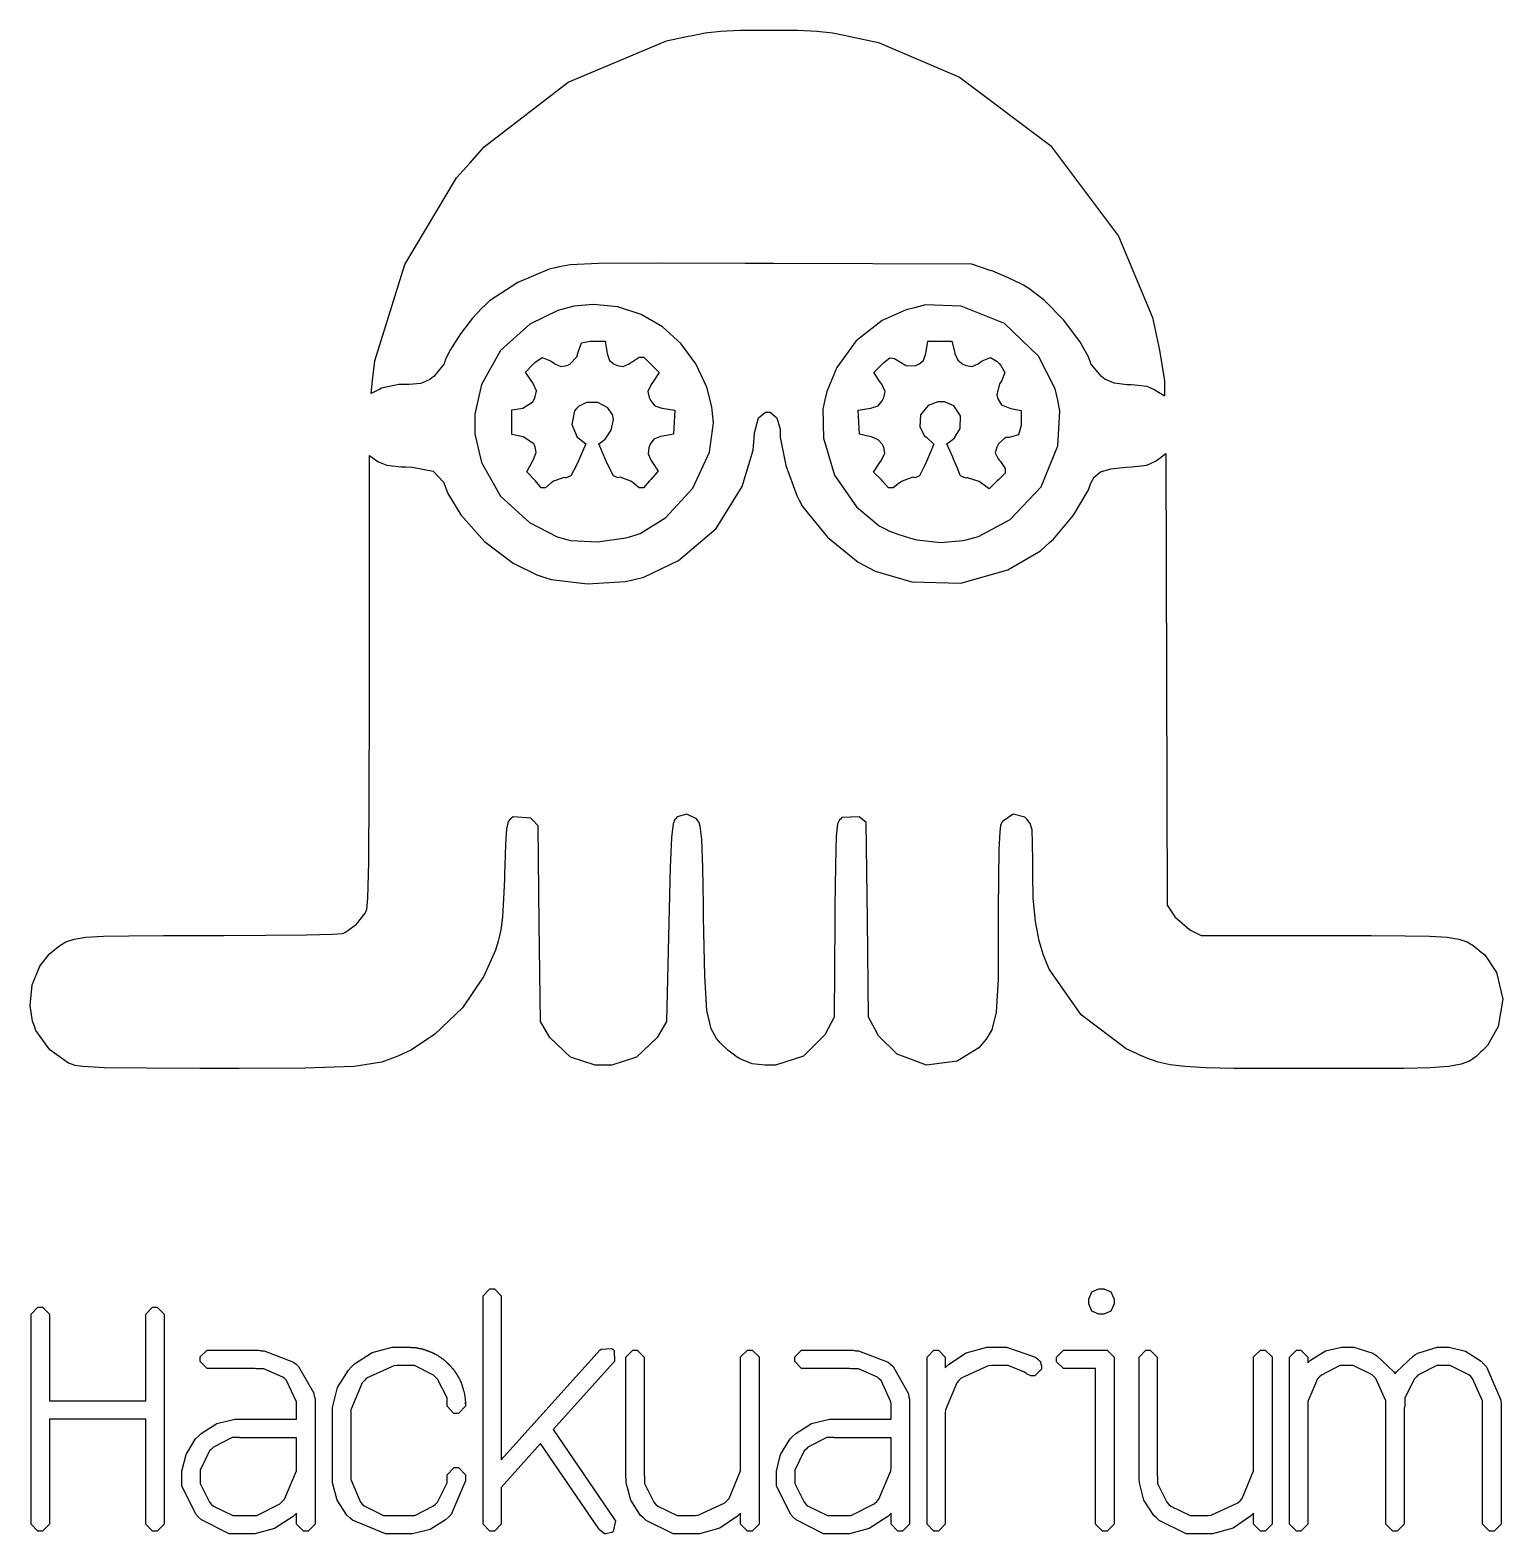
# Model space of a CAD drawing. Extents: x 0.4 to 2.17, y 0.38 to 2.19.
import ezdxf

# ---------------------------------------------------------------- set-up
doc = ezdxf.new("R2010")
doc.units = 0
doc.layers.get('0').update_dxf_attribs({"linetype": 'CONTINUOUS'})

msp = doc.modelspace()

# ---------------------------------------------------------------- linework, layer by layer
at = {"color": 204}
for points in [[(1.75211, 1.7596), (1.75054, 1.76085), (1.74143, 1.76465), (1.72657, 1.7665), (1.72217, 1.76665), (1.71744, 1.76687), (1.70188, 1.76893), (1.69081, 1.77376), (1.68842, 1.77539), (1.68653, 1.77669), (1.67383, 1.79199), (1.67324, 1.79372), (1.6709, 1.80035), (1.66054, 1.81885), (1.641, 1.84489), (1.61751, 1.86849), (1.59939, 1.88276), (1.59283, 1.88656), (1.59033, 1.88803), (1.57368, 1.89611), (1.55588, 1.90343), (1.55285, 1.90446), (1.53076, 1.912), (1.29221, 1.91276), (1.25798, 1.91288), (1.15527, 1.91314), (1.0816, 1.91271), (1.04769, 1.91103), (1.03429, 1.90875), (1.02995, 1.90767), (1.0223, 1.90582), (0.984483, 1.89003), (0.950683, 1.86783), (0.94515, 1.86274), (0.941135, 1.8591), (0.930176, 1.847), (0.915582, 1.82807), (0.903592, 1.80925), (0.897786, 1.79785), (0.896593, 1.79383), (0.895996, 1.79199), (0.883518, 1.77669), (0.881347, 1.77522), (0.878689, 1.77344), (0.867893, 1.7685), (0.853896, 1.76708), (0.849283, 1.76708), (0.841635, 1.76708), (0.820583, 1.76264), (0.818685, 1.76167), (0.808051, 1.75624), (0.809896, 1.77197), (0.812663, 1.79579), (0.848796, 1.91162), (0.910915, 2.01563), (0.926758, 2.03347), (0.944174, 2.05322), (1.04498, 2.13092), (1.1633, 2.18044), (1.18951, 2.18604), (1.19461, 2.18713), (1.21012, 2.19011), (1.22852, 2.19239), (1.25168, 2.19336), (1.27772, 2.19353), (1.28646, 2.19353), (1.29519, 2.19353), (1.3214, 2.19336), (1.34456, 2.19239), (1.36312, 2.19006), (1.37912, 2.1869), (1.38444, 2.18571), (1.41835, 2.17839), (1.516, 2.13683), (1.62532, 2.0549), (1.70692, 1.94547), (1.74804, 1.84793), (1.75526, 1.81401), (1.75694, 1.80599), (1.76247, 1.77154), (1.76226, 1.75342), (1.76226, 1.75342), (1.76193, 1.75347), (1.75315, 1.75879), (1.75211, 1.7596)], [(1.21886, 1.73253), (1.21794, 1.7405), (1.21186, 1.76389), (1.19889, 1.7921), (1.18083, 1.81657), (1.15848, 1.83653), (1.13287, 1.85151), (1.10476, 1.86074), (1.07509, 1.86361), (1.05208, 1.86133), (1.04476, 1.85943), (1.03282, 1.85639), (0.999024, 1.83968), (0.963758, 1.808), (0.941081, 1.76714), (0.933051, 1.7315), (0.933051, 1.71963), (0.933051, 1.70806), (0.941081, 1.67339), (0.963704, 1.63286), (0.998589, 1.60107), (1.03174, 1.58404), (1.04346, 1.58078), (1.04834, 1.57943), (1.08051, 1.57781), (1.11469, 1.58262), (1.12061, 1.58447), (1.13173, 1.58806), (1.1626, 1.6071), (1.19515, 1.64258), (1.21495, 1.68604), (1.22011, 1.72119), (1.21886, 1.73253)], [(1.63396, 1.74826), (1.63103, 1.76215), (1.61068, 1.80143), (1.56982, 1.8405), (1.51796, 1.86128), (1.47493, 1.8629), (1.46164, 1.85949), (1.45161, 1.85693), (1.4229, 1.84407), (1.39144, 1.81982), (1.36811, 1.78771), (1.35612, 1.75874), (1.3539, 1.74869), (1.3514, 1.73768), (1.35211, 1.70275), (1.36551, 1.65836), (1.39204, 1.61996), (1.41922, 1.59711), (1.42953, 1.5919), (1.43078, 1.59131), (1.44179, 1.58713), (1.45574, 1.58279), (1.4585, 1.58208), (1.46457, 1.58051), (1.49294, 1.57699), (1.51992, 1.57943), (1.52533, 1.58078), (1.53879, 1.58425), (1.57676, 1.60476), (1.61415, 1.64399), (1.63428, 1.69353), (1.63667, 1.73519), (1.63396, 1.74826)], [(1.17269, 1.722), (1.17188, 1.70768), (1.15918, 1.70524), (1.15636, 1.70475), (1.148, 1.70161), (1.14377, 1.69542), (1.14307, 1.69331), (1.14225, 1.69119), (1.14122, 1.68371), (1.14497, 1.67572), (1.14659, 1.67333), (1.15354, 1.66282), (1.14437, 1.65283), (1.14307, 1.65147), (1.13574, 1.64279), (1.13336, 1.64279), (1.13053, 1.64279), (1.12348, 1.64893), (1.12223, 1.64985), (1.12066, 1.6511), (1.10764, 1.6556), (1.10655, 1.65533), (1.10509, 1.655), (1.09966, 1.65739), (1.09294, 1.67046), (1.09104, 1.67492), (1.08198, 1.69601), (1.08784, 1.70014), (1.08968, 1.70144), (1.09695, 1.7124), (1.09972, 1.72499), (1.09934, 1.72706), (1.09874, 1.73025), (1.09272, 1.73899), (1.08078, 1.74544), (1.06706, 1.7455), (1.0574, 1.74072), (1.05528, 1.73822), (1.05295, 1.73557), (1.04948, 1.71929), (1.0561, 1.704), (1.05892, 1.70176), (1.06641, 1.69581), (1.05713, 1.67464), (1.05518, 1.67019), (1.04829, 1.65722), (1.04286, 1.65483), (1.04145, 1.65517), (1.04031, 1.65543), (1.02745, 1.65099), (1.02588, 1.64979), (1.02458, 1.64888), (1.01774, 1.64285), (1.01546, 1.64285), (1.01275, 1.64285), (1.00602, 1.65126), (1.00478, 1.65256), (0.995335, 1.66228), (1.00184, 1.67415), (1.00331, 1.67686), (1.00667, 1.68549), (1.00532, 1.69233), (1.00445, 1.69412), (1.00369, 1.69569), (0.991157, 1.70421), (0.988932, 1.70464), (0.977214, 1.70708), (0.977214, 1.7366), (0.98839, 1.73839), (0.990506, 1.73876), (1.00277, 1.74653), (1.00358, 1.74799), (1.00488, 1.7506), (1.00716, 1.75944), (1.00266, 1.76904), (1.00071, 1.77192), (0.993869, 1.78207), (1.00266, 1.79112), (1.0051, 1.79368), (1.01405, 1.79964), (1.02403, 1.79568), (1.02696, 1.79372), (1.02913, 1.79226), (1.0364, 1.7889), (1.0434, 1.79015), (1.04546, 1.79096), (1.04698, 1.79161), (1.05577, 1.801), (1.0561, 1.80225), (1.05697, 1.80615), (1.0612, 1.81754), (1.07162, 1.8195), (1.07509, 1.8195), (1.08979, 1.8195), (1.09163, 1.80701), (1.09201, 1.80436), (1.09473, 1.79611), (1.10042, 1.79172), (1.10232, 1.7909), (1.10427, 1.7901), (1.11122, 1.7889), (1.11849, 1.79226), (1.12071, 1.79372), (1.12202, 1.79465), (1.13048, 1.80018), (1.1333, 1.80018), (1.13628, 1.80018), (1.1441, 1.79215), (1.14534, 1.79085), (1.15441, 1.78147), (1.14681, 1.77001), (1.14507, 1.76742), (1.14079, 1.7589), (1.14252, 1.75157), (1.14361, 1.74935), (1.14453, 1.7474), (1.14947, 1.74149), (1.15799, 1.73867), (1.16075, 1.73822), (1.1735, 1.73633), (1.17269, 1.722)], [(1.59011, 1.72151), (1.59011, 1.71789), (1.58692, 1.70687), (1.57568, 1.70367), (1.572, 1.70361), (1.57101, 1.70361), (1.56256, 1.69575), (1.56185, 1.69417), (1.56082, 1.692), (1.55886, 1.6849), (1.5625, 1.67785), (1.56407, 1.67572), (1.565, 1.67449), (1.57081, 1.66629), (1.57081, 1.66351), (1.57081, 1.66049), (1.56256, 1.6525), (1.56125, 1.65121), (1.55165, 1.64193), (1.54118, 1.64919), (1.53944, 1.65044), (1.52556, 1.65511), (1.52458, 1.65483), (1.52344, 1.65457), (1.51693, 1.65744), (1.51665, 1.65836), (1.51639, 1.65913), (1.51329, 1.66678), (1.50874, 1.67746), (1.50782, 1.67969), (1.50076, 1.69586), (1.50646, 1.70042), (1.50971, 1.70301), (1.5166, 1.71446), (1.51714, 1.72944), (1.50917, 1.74143), (1.49761, 1.74625), (1.49376, 1.74625), (1.48986, 1.74625), (1.47814, 1.74186), (1.46907, 1.73085), (1.46799, 1.71685), (1.47347, 1.70583), (1.47635, 1.70329), (1.48508, 1.69547), (1.47618, 1.67458), (1.47428, 1.67019), (1.46761, 1.65733), (1.46224, 1.655), (1.46078, 1.65533), (1.45964, 1.6556), (1.44667, 1.6511), (1.4451, 1.64985), (1.44379, 1.64893), (1.43604, 1.64285), (1.43349, 1.64285), (1.43056, 1.64285), (1.42307, 1.6511), (1.42182, 1.6524), (1.41254, 1.66194), (1.42019, 1.6735), (1.42188, 1.67611), (1.42611, 1.68463), (1.42481, 1.69146), (1.42389, 1.69342), (1.42307, 1.69504), (1.41813, 1.70068), (1.41, 1.70421), (1.40767, 1.70475), (1.39546, 1.70768), (1.39382, 1.73633), (1.40657, 1.73822), (1.40929, 1.73867), (1.41781, 1.74149), (1.42275, 1.7474), (1.42372, 1.74935), (1.42475, 1.75157), (1.42649, 1.7589), (1.42225, 1.76747), (1.42051, 1.77007), (1.41287, 1.78157), (1.42279, 1.79156), (1.42492, 1.79372), (1.43218, 1.79943), (1.43756, 1.79856), (1.43896, 1.79769), (1.43978, 1.79719), (1.44993, 1.7909), (1.45068, 1.79042), (1.45176, 1.78976), (1.46322, 1.7901), (1.465, 1.79081), (1.46685, 1.79161), (1.47254, 1.79617), (1.47526, 1.80436), (1.47569, 1.80701), (1.47754, 1.8195), (1.50662, 1.8195), (1.50976, 1.80707), (1.51036, 1.80458), (1.514, 1.79639), (1.52001, 1.79172), (1.52186, 1.79096), (1.52388, 1.79015), (1.53088, 1.7889), (1.53814, 1.79226), (1.54036, 1.79372), (1.54324, 1.79568), (1.55306, 1.79975), (1.56119, 1.79471), (1.56338, 1.79243), (1.56554, 1.79015), (1.57036, 1.78147), (1.56689, 1.77214), (1.56506, 1.76953), (1.56401, 1.76813), (1.56076, 1.75489), (1.56108, 1.75342), (1.56164, 1.75092), (1.56635, 1.74283), (1.5765, 1.73867), (1.57975, 1.73801), (1.59011, 1.73606), (1.59011, 1.72151)], [(0.448893, 0.949164), (0.444119, 0.950738), (0.421821, 0.966906), (0.405057, 0.990289), (0.403103, 0.995497), (0.400879, 1.00136), (0.397949, 1.02034), (0.400336, 1.04514), (0.409831, 1.06776), (0.421224, 1.08241), (0.42589, 1.08621), (0.427735, 1.08778), (0.433539, 1.09234), (0.441081, 1.09695), (0.450792, 1.10021), (0.465061, 1.10238), (0.486219, 1.10362), (0.516601, 1.10427), (0.558485, 1.10449), (0.600315, 1.10449), (0.614312, 1.10449), (0.631022, 1.10449), (0.681315, 1.10471), (0.730524, 1.10525), (0.761774, 1.10617), (0.773492, 1.10693), (0.774794, 1.10742), (0.777399, 1.10845), (0.790744, 1.11822), (0.801053, 1.1314), (0.802246, 1.13406), (0.803006, 1.13591), (0.804144, 1.14936), (0.805285, 1.19249), (0.805881, 1.27604), (0.806044, 1.37831), (0.806044, 1.41238), (0.806044, 1.68186), (0.814996, 1.67546), (0.81684, 1.67415), (0.827094, 1.67008), (0.844456, 1.66829), (0.849935, 1.66808), (0.85791, 1.66781), (0.882921, 1.66287), (0.895236, 1.6499), (0.896918, 1.64556), (0.900444, 1.63629), (0.916178, 1.61035), (0.944553, 1.5784), (0.979167, 1.55246), (1.00732, 1.53819), (1.01725, 1.53504), (1.02452, 1.53276), (1.06858, 1.52735), (1.11366, 1.53022), (1.12147, 1.53207), (1.13607, 1.53554), (1.17768, 1.55539), (1.22304, 1.59403), (1.25445, 1.64447), (1.26774, 1.68832), (1.26893, 1.70318), (1.26937, 1.70893), (1.27387, 1.72715), (1.28244, 1.73394), (1.28532, 1.73394), (1.28798, 1.73394), (1.29606, 1.72711), (1.30024, 1.71365), (1.30024, 1.70915), (1.30024, 1.704), (1.30702, 1.66965), (1.31999, 1.6339), (1.32308, 1.62804), (1.32704, 1.6205), (1.35688, 1.58356), (1.39382, 1.55371), (1.40136, 1.54969), (1.4145, 1.54275), (1.45839, 1.53), (1.51731, 1.52832), (1.57394, 1.54417), (1.61322, 1.56706), (1.62424, 1.57699), (1.62901, 1.58138), (1.65278, 1.60992), (1.67063, 1.63981), (1.67247, 1.64481), (1.67344, 1.64762), (1.67774, 1.65565), (1.68544, 1.66233), (1.69781, 1.66596), (1.71235, 1.66749), (1.71724, 1.66769), (1.72314, 1.66803), (1.7411, 1.67019), (1.75168, 1.67513), (1.7539, 1.67681), (1.76394, 1.6844), (1.76471, 1.41265), (1.76546, 1.14084), (1.77376, 1.12885), (1.77496, 1.12712), (1.79254, 1.1116), (1.79438, 1.11068), (1.80664, 1.10449), (1.95617, 1.10449), (1.96978, 1.10449), (2.01079, 1.10449), (2.05186, 1.10427), (2.08171, 1.10362), (2.10249, 1.10232), (2.1166, 1.10015), (2.12625, 1.0969), (2.13374, 1.09234), (2.13954, 1.08778), (2.14144, 1.08621), (2.14774, 1.08105), (2.16189, 1.05979), (2.16943, 1.02772), (2.16379, 0.995008), (2.15093, 0.972222), (2.14497, 0.966363), (2.14301, 0.964518), (2.13715, 0.958985), (2.12939, 0.953504), (2.11925, 0.949599), (2.10433, 0.946994), (2.08208, 0.945421), (2.05018, 0.944661), (2.00618, 0.94439), (1.96224, 0.944336), (1.9476, 0.944336), (1.93317, 0.944336), (1.88997, 0.944444), (1.8456, 0.944715), (1.81218, 0.945475), (1.78743, 0.946832), (1.76904, 0.949001), (1.75478, 0.952149), (1.74235, 0.956435), (1.73264, 0.960613), (1.72949, 0.962076), (1.71647, 0.968099), (1.66233, 1.00922), (1.62381, 1.06407), (1.61865, 1.07688), (1.6166, 1.08203), (1.6116, 1.09793), (1.60704, 1.12115), (1.6046, 1.14963), (1.60389, 1.17714), (1.60389, 1.18625), (1.60389, 1.19363), (1.60374, 1.21566), (1.60303, 1.23155), (1.60101, 1.23926), (1.59819, 1.24295), (1.59717, 1.24398), (1.59446, 1.24669), (1.58024, 1.25027), (1.5676, 1.24143), (1.56569, 1.23785), (1.56511, 1.23682), (1.56424, 1.229), (1.56321, 1.2079), (1.56267, 1.17307), (1.5625, 1.13558), (1.5625, 1.12305), (1.5625, 1.10531), (1.56213, 1.05208), (1.56006, 1.01221), (1.5549, 0.991157), (1.54785, 0.979981), (1.54514, 0.976617), (1.53907, 0.969239), (1.51318, 0.953233), (1.47618, 0.948568), (1.44086, 0.96186), (1.41851, 0.983615), (1.41396, 0.992296), (1.40653, 1.00646), (1.40517, 1.12332), (1.40375, 1.24023), (1.39725, 1.2455), (1.39507, 1.24729), (1.3744, 1.24647), (1.37267, 1.24457), (1.37153, 1.24343), (1.36925, 1.23893), (1.3674, 1.22385), (1.36648, 1.18864), (1.36605, 1.139), (1.36594, 1.1224), (1.36513, 1.00646), (1.35775, 0.992512), (1.35379, 0.985026), (1.32834, 0.959256), (1.29449, 0.948514), (1.28635, 0.948514), (1.28185, 0.948568), (1.26655, 0.950142), (1.25374, 0.955296), (1.25049, 0.957086), (1.24837, 0.958279), (1.23714, 0.966525), (1.22759, 0.97564), (1.2264, 0.977214), (1.22374, 0.980686), (1.21718, 0.992242), (1.21202, 1.01443), (1.20942, 1.05539), (1.20823, 1.10878), (1.20801, 1.12652), (1.20779, 1.14144), (1.20692, 1.18614), (1.20578, 1.21978), (1.20405, 1.23584), (1.20231, 1.2411), (1.20128, 1.24251), (1.19954, 1.24485), (1.18799, 1.25027), (1.17627, 1.24712), (1.17448, 1.24512), (1.17334, 1.24392), (1.17144, 1.23899), (1.16949, 1.22255), (1.16797, 1.18614), (1.16672, 1.13661), (1.16634, 1.12006), (1.16357, 1.00092), (1.15625, 0.988499), (1.15218, 0.981663), (1.12739, 0.958225), (1.0976, 0.94846), (1.08767, 0.94846), (1.07769, 0.94846), (1.04791, 0.958225), (1.02311, 0.981663), (1.0191, 0.988499), (1.01172, 1.00092), (1.01036, 1.11871), (1.00895, 1.23655), (1.00228, 1.24365), (1.00027, 1.24577), (0.979058, 1.24734), (0.976833, 1.2455), (0.975749, 1.24468), (0.973036, 1.24143), (0.970921, 1.23296), (0.969672, 1.21441), (0.968858, 1.18858), (0.968642, 1.17996), (0.968425, 1.17215), (0.967503, 1.14855), (0.966092, 1.1269), (0.963976, 1.11117), (0.961751, 1.10097), (0.960829, 1.0976), (0.95779, 1.08675), (0.943793, 1.05539), (0.917969, 1.01747), (0.884928, 0.985732), (0.856608, 0.966906), (0.846463, 0.962185), (0.840224, 0.959364), (0.820856, 0.952149), (0.787761, 0.946832), (0.728244, 0.944769), (0.649468, 0.944499), (0.623264, 0.944499), (0.601997, 0.944553), (0.538249, 0.944769), (0.487631, 0.945475), (0.461262, 0.946832), (0.451824, 0.948188), (0.448893, 0.949164)], [(0.964735, 0.668457), (0.964735, 0.473742), (1.08339, 0.60574), (1.08464, 0.607042), (1.09777, 0.607801), (1.09918, 0.606662), (1.10048, 0.60536), (1.10102, 0.592176), (1.09977, 0.590875), (1.02718, 0.5102), (1.10102, 0.402072), (1.102, 0.400553), (1.09939, 0.387642), (1.09793, 0.38661), (1.09728, 0.386231), (1.0906, 0.384711), (1.0899, 0.384765), (1.08898, 0.384874), (1.08225, 0.390028), (1.08187, 0.39095), (1.01204, 0.493272), (0.964735, 0.440375), (0.964735, 0.399306), (0.964735, 0.396539), (0.956381, 0.388183), (0.953614, 0.388183), (0.9509, 0.388183), (0.942817, 0.396539), (0.942817, 0.399306), (0.942817, 0.668457), (0.942817, 0.671278), (0.9509, 0.679579), (0.953614, 0.679579), (0.956381, 0.679579), (0.964735, 0.671278), (0.964735, 0.668457)], [(1.70182, 0.664117), (1.70182, 0.661296), (1.69792, 0.652778), (1.68924, 0.648981), (1.68636, 0.648981), (1.68349, 0.648981), (1.67497, 0.652778), (1.67122, 0.661296), (1.67122, 0.664117), (1.67122, 0.667046), (1.67497, 0.675726), (1.68349, 0.679579), (1.68636, 0.679579), (1.68924, 0.679579), (1.69792, 0.675726), (1.70182, 0.667046), (1.70182, 0.664117)], [(0.421169, 0.646213), (0.421169, 0.544868), (0.537056, 0.544868), (0.537056, 0.646213), (0.537056, 0.649035), (0.545356, 0.657335), (0.548178, 0.657335), (0.550944, 0.657335), (0.559299, 0.649035), (0.559299, 0.646213), (0.559299, 0.399306), (0.559299, 0.396539), (0.550944, 0.388183), (0.548178, 0.388183), (0.545356, 0.388183), (0.537056, 0.396539), (0.537056, 0.399306), (0.537056, 0.522894), (0.421169, 0.522894), (0.421169, 0.399306), (0.421169, 0.396539), (0.412815, 0.388183), (0.410047, 0.388183), (0.407335, 0.388183), (0.399197, 0.396539), (0.399197, 0.399306), (0.399197, 0.646213), (0.399197, 0.649035), (0.407335, 0.657335), (0.410047, 0.657335), (0.412815, 0.657335), (0.421169, 0.649035), (0.421169, 0.646213)], [(0.659071, 0.384765), (0.649522, 0.384765), (0.637315, 0.384765), (0.604167, 0.401531), (0.600694, 0.404839), (0.597331, 0.408365), (0.580621, 0.442383), (0.580621, 0.453722), (0.580621, 0.460394), (0.585504, 0.480251), (0.59706, 0.498915), (0.600369, 0.502171), (0.603678, 0.505533), (0.622504, 0.517469), (0.644151, 0.52284), (0.648926, 0.522894), (0.718425, 0.522894), (0.718425, 0.540201), (0.718317, 0.543457), (0.706435, 0.569228), (0.70421, 0.571126), (0.701932, 0.573133), (0.679036, 0.583171), (0.671442, 0.583171), (0.671115, 0.583171), (0.670301, 0.583333), (0.670247, 0.583333), (0.670139, 0.583387), (0.668565, 0.583713), (0.668349, 0.583768), (0.613661, 0.583768), (0.61084, 0.583768), (0.602539, 0.592176), (0.602539, 0.594943), (0.602539, 0.597657), (0.61084, 0.60574), (0.613661, 0.60574), (0.671442, 0.60574), (0.671713, 0.60574), (0.672526, 0.605632), (0.672689, 0.605578), (0.672851, 0.605578), (0.674914, 0.605143), (0.675185, 0.605089), (0.679308, 0.604872), (0.714844, 0.5912), (0.717828, 0.588704), (0.720865, 0.586262), (0.739094, 0.55409), (0.739746, 0.550076), (0.739908, 0.549696), (0.740668, 0.546983), (0.740668, 0.546061), (0.740668, 0.399306), (0.740668, 0.396539), (0.732314, 0.388183), (0.729546, 0.388183), (0.726725, 0.388183), (0.718425, 0.396539), (0.718425, 0.399306), (0.718425, 0.409831), (0.714464, 0.405653), (0.692003, 0.39106), (0.66824, 0.384765), (0.660319, 0.384765), (0.659071, 0.384765)], [(0.783638, 0.453396), (0.783746, 0.450142), (0.795301, 0.422851), (0.797526, 0.420628), (0.799914, 0.418403), (0.822917, 0.407064), (0.830621, 0.407064), (0.852539, 0.407064), (0.860786, 0.407064), (0.883356, 0.418403), (0.885633, 0.420628), (0.887912, 0.42296), (0.899522, 0.446235), (0.899522, 0.453993), (0.899576, 0.455783), (0.907878, 0.464518), (0.910644, 0.464518), (0.913411, 0.464518), (0.921712, 0.455783), (0.921767, 0.453993), (0.921767, 0.453071), (0.921712, 0.44846), (0.90446, 0.408257), (0.901096, 0.404839), (0.897786, 0.401585), (0.879178, 0.389974), (0.857856, 0.384819), (0.85319, 0.384765), (0.829969, 0.384765), (0.825304, 0.384874), (0.785644, 0.401096), (0.782389, 0.404243), (0.779081, 0.407389), (0.767307, 0.425347), (0.761828, 0.446289), (0.761719, 0.4509), (0.761719, 0.531575), (0.761719, 0.536838), (0.767524, 0.560872), (0.780761, 0.581868), (0.78456, 0.585613), (0.788249, 0.589356), (0.809299, 0.602756), (0.833604, 0.609213), (0.838976, 0.609429), (0.855632, 0.609429), (0.855686, 0.609375), (0.856338, 0.609104), (0.856554, 0.609104), (0.859375, 0.609104), (0.859483, 0.609104), (0.859918, 0.608886), (0.859972, 0.608832), (0.861817, 0.608832), (0.861925, 0.608778), (0.862739, 0.608507), (0.862739, 0.608507), (0.863661, 0.608507), (0.863824, 0.608507), (0.864258, 0.608236), (0.864312, 0.608182), (0.865235, 0.608182), (0.865343, 0.608182), (0.865831, 0.608018), (0.865831, 0.60791), (0.866754, 0.60791), (0.866863, 0.60791), (0.867188, 0.607801), (0.867242, 0.607747), (0.867242, 0.607747), (0.867567, 0.607585), (0.867676, 0.607585), (0.868653, 0.607585), (0.868653, 0.607531), (0.869303, 0.607314), (0.869521, 0.607314), (0.869575, 0.60726), (0.870008, 0.606933), (0.870171, 0.606933), (0.870281, 0.606933), (0.870606, 0.606879), (0.87066, 0.606825), (0.87066, 0.606825), (0.870985, 0.606662), (0.871094, 0.606662), (0.87169, 0.606662), (0.871907, 0.606662), (0.872612, 0.606392), (0.872667, 0.606337), (0.872667, 0.606337), (0.873101, 0.606065), (0.873264, 0.606065), (0.873318, 0.606011), (0.873969, 0.60574), (0.874186, 0.60574), (0.874511, 0.605414), (0.874838, 0.605414), (0.875108, 0.605414), (0.875976, 0.605143), (0.876031, 0.605089), (0.876682, 0.605089), (0.876682, 0.604981), (0.877333, 0.604492), (0.877604, 0.604492), (0.877875, 0.604492), (0.877983, 0.604383), (0.878851, 0.603842), (0.878851, 0.603842), (0.879069, 0.603842), (0.879719, 0.603624), (0.879775, 0.603569), (0.879829, 0.603515), (0.880697, 0.603299), (0.880697, 0.603299), (0.881293, 0.603299), (0.881293, 0.603136), (0.881944, 0.602647), (0.882215, 0.602647), (0.882324, 0.602647), (0.882758, 0.602376), (0.882813, 0.602322), (0.882921, 0.602268), (0.883789, 0.602051), (0.883789, 0.602051), (0.88406, 0.601671), (0.884169, 0.601617), (0.884765, 0.601074), (0.884983, 0.601074), (0.885146, 0.601074), (0.885579, 0.600857), (0.885633, 0.600803), (0.885688, 0.600749), (0.886556, 0.600478), (0.886556, 0.600478), (0.886882, 0.600151), (0.886936, 0.600097), (0.887804, 0.599556), (0.888129, 0.599556), (0.8884, 0.599229), (0.888726, 0.598904), (0.888835, 0.598904), (0.889268, 0.598687), (0.889324, 0.598633), (0.889486, 0.598633), (0.889919, 0.598361), (0.889974, 0.598307), (0.889974, 0.598199), (0.890462, 0.597765), (0.890571, 0.597711), (0.890625, 0.597657), (0.89106, 0.597385), (0.891222, 0.597385), (0.891222, 0.597385), (0.891928, 0.596951), (0.89209, 0.596789), (0.892415, 0.596463), (0.892524, 0.596463), (0.89285, 0.596192), (0.892904, 0.596138), (0.892904, 0.596083), (0.893229, 0.595811), (0.893337, 0.595811), (0.893392, 0.595811), (0.893826, 0.59554), (0.893989, 0.59554), (0.893989, 0.595378), (0.89464, 0.594889), (0.894911, 0.594889), (0.895236, 0.594618), (0.896158, 0.593642), (0.896431, 0.593642), (0.897353, 0.592774), (0.897353, 0.592449), (0.897678, 0.592449), (0.898926, 0.5912), (0.898981, 0.591092), (0.899849, 0.590549), (0.899849, 0.590549), (0.900174, 0.590278), (0.901096, 0.589356), (0.901096, 0.589031), (0.901367, 0.589031), (0.902289, 0.588108), (0.902615, 0.588108), (0.902615, 0.587836), (0.903375, 0.587022), (0.903538, 0.58686), (0.903538, 0.586589), (0.904297, 0.585775), (0.90446, 0.585613), (0.904514, 0.585613), (0.904893, 0.585069), (0.904949, 0.585015), (0.904949, 0.584961), (0.905328, 0.584472), (0.905382, 0.584418), (0.905707, 0.584147), (0.906629, 0.583171), (0.906739, 0.583062), (0.907497, 0.582032), (0.907553, 0.581922), (0.907607, 0.581814), (0.908365, 0.580838), (0.908475, 0.580729), (0.908475, 0.580404), (0.9088, 0.580404), (0.908854, 0.580296), (0.909343, 0.579264), (0.909397, 0.579156), (0.909722, 0.579156), (0.909776, 0.578993), (0.910211, 0.577908), (0.910374, 0.577908), (0.910374, 0.577636), (0.911296, 0.57666), (0.911296, 0.576335), (0.911296, 0.576335), (0.911675, 0.575792), (0.911729, 0.575737), (0.911729, 0.575683), (0.912164, 0.575196), (0.912218, 0.575142), (0.912218, 0.574761), (0.912978, 0.573785), (0.91314, 0.573622), (0.91314, 0.573622), (0.913629, 0.572483), (0.913738, 0.572049), (0.913792, 0.57194), (0.914387, 0.571181), (0.914497, 0.571126), (0.914551, 0.571072), (0.914985, 0.570421), (0.914985, 0.570204), (0.914985, 0.569988), (0.915256, 0.569336), (0.91531, 0.569228), (0.91531, 0.569011), (0.915528, 0.568414), (0.915582, 0.56836), (0.915636, 0.568306), (0.915907, 0.567871), (0.915907, 0.567708), (0.915907, 0.567708), (0.91645, 0.566624), (0.916558, 0.566189), (0.916558, 0.566135), (0.916829, 0.565593), (0.916829, 0.565593), (0.916829, 0.565375), (0.917101, 0.564671), (0.917156, 0.564615), (0.91721, 0.564615), (0.917426, 0.564019), (0.917426, 0.564019), (0.917426, 0.563803), (0.917697, 0.563151), (0.917751, 0.563043), (0.917806, 0.562662), (0.919325, 0.557292), (0.919596, 0.556586), (0.919706, 0.556207), (0.920356, 0.552843), (0.92041, 0.552572), (0.92041, 0.552354), (0.92079, 0.550022), (0.920844, 0.549804), (0.920899, 0.549479), (0.921278, 0.546278), (0.921332, 0.545953), (0.921332, 0.545682), (0.921496, 0.543728), (0.921496, 0.543024), (0.921496, 0.54286), (0.92155, 0.542318), (0.921604, 0.54221), (0.921604, 0.542156), (0.921767, 0.54145), (0.921767, 0.541178), (0.921767, 0.539876), (0.921604, 0.538194), (0.913357, 0.529731), (0.910644, 0.529731), (0.907824, 0.529731), (0.899576, 0.538194), (0.899522, 0.539876), (0.899522, 0.540201), (0.899522, 0.548503), (0.887912, 0.571018), (0.885633, 0.573296), (0.883356, 0.575629), (0.860243, 0.587185), (0.852539, 0.587185), (0.839247, 0.587185), (0.835394, 0.587022), (0.802681, 0.572049), (0.800022, 0.569228), (0.797364, 0.566624), (0.783746, 0.533963), (0.783638, 0.530003), (0.783638, 0.453396)], [(1.19775, 0.384765), (1.18321, 0.384765), (1.17128, 0.384765), (1.13894, 0.400771), (1.13563, 0.403917), (1.13232, 0.407064), (1.12055, 0.425131), (1.11507, 0.446235), (1.11491, 0.4509), (1.11485, 0.45101), (1.11464, 0.4528), (1.11464, 0.453342), (1.11464, 0.594618), (1.11464, 0.597439), (1.12272, 0.60574), (1.12543, 0.60574), (1.1282, 0.60574), (1.13656, 0.597439), (1.13656, 0.594618), (1.13656, 0.453993), (1.13688, 0.453993), (1.13688, 0.453668), (1.13688, 0.445367), (1.14817, 0.422743), (1.15044, 0.420301), (1.15283, 0.418078), (1.17611, 0.406685), (1.18387, 0.406685), (1.18387, 0.407064), (1.19775, 0.407064), (1.2015, 0.407281), (1.2334, 0.421929), (1.23606, 0.424642), (1.23866, 0.4273), (1.25233, 0.460504), (1.25244, 0.464518), (1.25244, 0.594889), (1.25244, 0.597601), (1.26074, 0.60574), (1.26356, 0.60574), (1.26633, 0.60574), (1.27468, 0.597601), (1.27468, 0.594889), (1.27468, 0.399306), (1.27468, 0.396539), (1.26633, 0.388183), (1.26356, 0.388183), (1.26074, 0.388183), (1.25244, 0.396539), (1.25244, 0.399306), (1.25244, 0.409831), (1.2487, 0.405871), (1.22765, 0.39171), (1.20313, 0.384983), (1.19775, 0.384765)], [(1.37419, 0.384765), (1.36464, 0.384765), (1.35243, 0.384765), (1.31928, 0.401531), (1.31581, 0.404839), (1.31245, 0.408365), (1.29574, 0.442383), (1.29574, 0.453722), (1.29574, 0.460394), (1.30062, 0.480251), (1.31218, 0.498915), (1.31548, 0.502171), (1.31879, 0.505533), (1.33762, 0.517469), (1.35927, 0.52284), (1.36404, 0.522894), (1.43354, 0.522894), (1.43354, 0.540201), (1.43343, 0.543457), (1.42156, 0.569228), (1.41932, 0.571126), (1.41704, 0.573133), (1.39421, 0.583171), (1.38661, 0.583171), (1.38628, 0.583171), (1.38542, 0.583333), (1.38536, 0.583333), (1.38525, 0.583387), (1.38368, 0.583713), (1.38346, 0.583768), (1.32878, 0.583768), (1.32596, 0.583768), (1.31765, 0.592176), (1.31765, 0.594943), (1.31765, 0.597657), (1.32596, 0.60574), (1.32878, 0.60574), (1.38661, 0.60574), (1.38688, 0.60574), (1.38764, 0.605632), (1.3878, 0.605578), (1.38797, 0.605578), (1.39003, 0.605143), (1.39031, 0.605089), (1.39442, 0.604872), (1.42996, 0.5912), (1.43294, 0.588704), (1.43599, 0.586262), (1.45421, 0.55409), (1.45486, 0.550076), (1.45503, 0.549696), (1.45578, 0.546983), (1.45578, 0.546061), (1.45578, 0.399306), (1.45578, 0.396539), (1.44743, 0.388183), (1.44467, 0.388183), (1.44185, 0.388183), (1.43354, 0.396539), (1.43354, 0.399306), (1.43354, 0.409831), (1.42958, 0.405653), (1.40713, 0.39106), (1.38336, 0.384765), (1.37543, 0.384765), (1.37419, 0.384765)], [(1.61312, 0.590875), (1.61333, 0.590494), (1.61464, 0.58686), (1.61464, 0.585613), (1.61464, 0.582954), (1.60628, 0.574815), (1.60351, 0.574815), (1.60161, 0.574815), (1.59657, 0.577203), (1.59608, 0.577636), (1.59403, 0.579264), (1.57422, 0.587185), (1.56765, 0.587185), (1.55436, 0.587185), (1.55046, 0.587022), (1.51779, 0.572049), (1.51514, 0.569228), (1.51247, 0.566624), (1.49886, 0.533963), (1.49875, 0.530003), (1.49875, 0.399306), (1.49875, 0.396539), (1.4904, 0.388183), (1.48763, 0.388183), (1.48492, 0.388183), (1.47683, 0.396539), (1.47683, 0.399306), (1.47683, 0.594618), (1.47683, 0.597439), (1.48492, 0.60574), (1.48763, 0.60574), (1.4904, 0.60574), (1.49875, 0.597439), (1.49875, 0.594618), (1.49875, 0.584418), (1.50256, 0.588433), (1.52399, 0.602593), (1.54867, 0.609267), (1.5541, 0.609429), (1.56831, 0.609429), (1.57232, 0.609375), (1.60704, 0.597222), (1.61003, 0.594889), (1.61094, 0.594021), (1.611, 0.593912), (1.61214, 0.592882), (1.61231, 0.592774), (1.61242, 0.592665), (1.61361, 0.591635), (1.61372, 0.591525), (1.61312, 0.590875)], [(1.70182, 0.594618), (1.70182, 0.399306), (1.70182, 0.396539), (1.69342, 0.388183), (1.69065, 0.388183), (1.68782, 0.388183), (1.67953, 0.396539), (1.67953, 0.399306), (1.67953, 0.583496), (1.64367, 0.583496), (1.6409, 0.583496), (1.6326, 0.591851), (1.6326, 0.594618), (1.6326, 0.597439), (1.6409, 0.60574), (1.64367, 0.60574), (1.69065, 0.60574), (1.69342, 0.60574), (1.70182, 0.597439), (1.70182, 0.594618)], [(1.81489, 0.384765), (1.80035, 0.384765), (1.78842, 0.384765), (1.75608, 0.400771), (1.75276, 0.403917), (1.74946, 0.407064), (1.73768, 0.425131), (1.73221, 0.446235), (1.73204, 0.4509), (1.73199, 0.45101), (1.73178, 0.4528), (1.73178, 0.453342), (1.73178, 0.594618), (1.73178, 0.597439), (1.73986, 0.60574), (1.74257, 0.60574), (1.74533, 0.60574), (1.75369, 0.597439), (1.75369, 0.594618), (1.75369, 0.453993), (1.75401, 0.453993), (1.75401, 0.453668), (1.75401, 0.445367), (1.76535, 0.422743), (1.76764, 0.420301), (1.77001, 0.418078), (1.79324, 0.406685), (1.801, 0.406685), (1.801, 0.407064), (1.81489, 0.407064), (1.81862, 0.407281), (1.85058, 0.421929), (1.85325, 0.424642), (1.85585, 0.4273), (1.86947, 0.460504), (1.86957, 0.464518), (1.86957, 0.594889), (1.86957, 0.597601), (1.87788, 0.60574), (1.88069, 0.60574), (1.88346, 0.60574), (1.89187, 0.597601), (1.89187, 0.594889), (1.89187, 0.399306), (1.89187, 0.396539), (1.88346, 0.388183), (1.88069, 0.388183), (1.87788, 0.388183), (1.86957, 0.396539), (1.86957, 0.399306), (1.86957, 0.409831), (1.86583, 0.405871), (1.84478, 0.39171), (1.82026, 0.384983), (1.81489, 0.384765)], [(1.98178, 0.609429), (1.99018, 0.609429), (2.01292, 0.601997), (2.01546, 0.600478), (2.01796, 0.599012), (2.03831, 0.579699), (2.03988, 0.577311), (2.04139, 0.579699), (2.0619, 0.599012), (2.06446, 0.600478), (2.067, 0.601997), (2.09044, 0.609429), (2.09831, 0.609429), (2.10482, 0.609429), (2.12435, 0.604383), (2.14312, 0.592449), (2.14649, 0.589031), (2.14979, 0.585721), (2.1671, 0.545574), (2.16721, 0.540853), (2.16721, 0.399306), (2.16721, 0.396539), (2.15886, 0.388183), (2.15608, 0.388183), (2.15326, 0.388183), (2.14492, 0.396539), (2.14492, 0.399306), (2.14492, 0.541775), (2.14486, 0.544922), (2.13303, 0.571724), (2.13075, 0.573893), (2.12853, 0.576118), (2.10585, 0.587185), (2.09831, 0.587185), (2.08996, 0.587185), (2.06717, 0.575629), (2.06489, 0.573296), (2.06261, 0.571018), (2.05132, 0.54796), (2.05132, 0.540256), (2.05132, 0.539008), (2.05132, 0.538194), (2.05078, 0.536133), (2.05067, 0.53559), (2.05067, 0.399306), (2.05067, 0.396539), (2.04232, 0.388183), (2.03956, 0.388183), (2.03683, 0.388183), (2.02875, 0.396539), (2.02875, 0.399306), (2.02875, 0.541775), (2.02869, 0.544868), (2.01654, 0.571669), (2.01421, 0.573893), (2.01199, 0.576118), (1.98931, 0.587185), (1.98178, 0.587185), (1.97347, 0.587185), (1.95107, 0.575846), (1.94868, 0.573568), (1.94646, 0.571397), (1.9349, 0.544108), (1.93479, 0.540853), (1.93479, 0.399306), (1.93479, 0.396539), (1.92643, 0.388183), (1.92367, 0.388183), (1.92096, 0.388183), (1.91288, 0.396539), (1.91288, 0.399306), (1.91288, 0.594618), (1.91288, 0.597439), (1.92096, 0.60574), (1.92367, 0.60574), (1.92643, 0.60574), (1.93479, 0.597439), (1.93479, 0.594618), (1.93479, 0.590603), (1.93793, 0.59375), (1.95594, 0.604764), (1.97532, 0.609429), (1.98178, 0.609429)], [(0.921604, 0.54221), (0.92155, 0.542318), (0.921496, 0.54286), (0.921496, 0.543024), (0.921496, 0.54286), (0.92155, 0.542318), (0.921604, 0.54221), (0.921604, 0.542156), (0.921767, 0.54145), (0.921767, 0.541178), (0.921767, 0.54145), (0.921604, 0.542156), (0.921604, 0.54221)], [(0.660319, 0.406685), (0.670518, 0.406685), (0.698242, 0.420899), (0.701118, 0.423719), (0.703885, 0.42654), (0.718317, 0.460504), (0.718425, 0.464518), (0.718425, 0.500325), (0.649849, 0.500325), (0.649849, 0.500706), (0.649522, 0.500706), (0.641168, 0.500706), (0.618435, 0.489094), (0.616157, 0.486763), (0.613878, 0.484537), (0.602539, 0.461426), (0.602539, 0.453722), (0.602539, 0.445367), (0.613878, 0.422743), (0.616157, 0.420301), (0.618544, 0.418078), (0.641764, 0.406685), (0.649522, 0.406685), (0.649849, 0.406685), (0.649849, 0.40701), (0.660047, 0.40701), (0.660047, 0.406685), (0.660319, 0.406685)], [(1.37543, 0.406685), (1.38563, 0.406685), (1.41336, 0.420899), (1.41624, 0.423719), (1.419, 0.42654), (1.43343, 0.460504), (1.43354, 0.464518), (1.43354, 0.500325), (1.36496, 0.500325), (1.36496, 0.500706), (1.36464, 0.500706), (1.35628, 0.500706), (1.33355, 0.489094), (1.33127, 0.486763), (1.32899, 0.484537), (1.31765, 0.461426), (1.31765, 0.453722), (1.31765, 0.445367), (1.32899, 0.422743), (1.33127, 0.420301), (1.33366, 0.418078), (1.35688, 0.406685), (1.36464, 0.406685), (1.36496, 0.406685), (1.36496, 0.40701), (1.37516, 0.40701), (1.37516, 0.406685), (1.37543, 0.406685)]]:
    msp.add_lwpolyline(points, close=True, dxfattribs=at)

doc.saveas('drawing.dxf')
